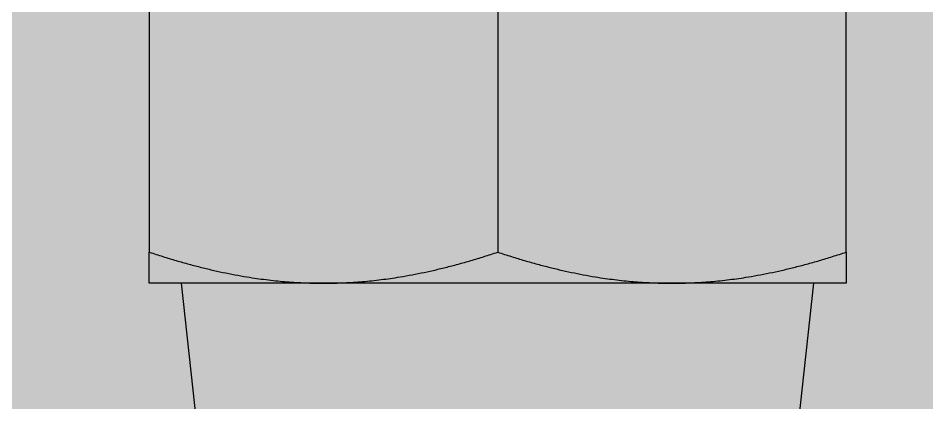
# Model space of a CAD drawing. Extents: x -18489 to 195597, y -1599 to 112111.
# Drawn here: x -16958.843 to -16955.326, y 2575.067 to 2576.556 of the extents above; entities that cross this region are included whole.
import ezdxf

# ---------------------------------------------------------------- set-up
doc = ezdxf.new("R2010")
doc.units = 0
doc.header["$LTSCALE"] = 100
for name, color, linetype in [('188K-SM-03-F10-MECH-EQ-Y2257103$0$0 Xref', 8, 'Continuous'), ('188K-SM-03-F10-MECH-EQ-Y2257103$0$M-EQU-FOUNDATION', 8, 'Continuous'), ('188K-SM-03-F10-MECH-EQ-Y2257103$0$Micron CUP L10 HVAC EQU$0$M-MECH-EQU', 136, 'Continuous'), ('188K-SM-03-F10-MECH-EQ-Y2257103$0$Micron CUP L10 HVAC EQU$0$M-PHASE1 AREA', 252, 'Continuous')]:
    doc.layers.add(name, color=color, linetype=linetype)
pattern_1 = [(50, (4473.52, 709.2), (54.6554, -4.78173), [5.715, -62.865]), (355, (4473.52, 709.2), (-10.57303, 57.31705), [4.572, -50.29218]), (100.45144, (4478.076, 708.8), (44.08237, 52.53533), [4.857, -53.42707]), (46.1842, (4473.52, 724.44), (81.32371, -12.6127), [8.5725, -94.2975]), (96.63556, (4480.3, 723.39), (71.22124, 74.22784), [7.2855, -80.14068]), (351.18415, (4473.52, 724.44), (71.22124, 74.22784), [6.858, -75.43792]), (21, (4481.14, 720.63), (45.48432, -30.67956), [5.715, -62.865]), (326, (4481.14, 720.63), (18.54061, 55.25639), [4.572, -50.292]), (71.45144, (4484.93, 718.07), (64.02493, 24.57683), [4.857, -53.42698]), (37.5, (4473.521, 709.2), (0.926581, 25.366512), [0, -49.6824, 0, -51.054, 0, -50.4825]), (7.5, (4473.52, 709.2), (20.0459, 30.054172), [0, -29.1084, 0, -48.5394, 0, -19.2405]), (327.5, (4456.529, 709.2), (40.677179, -1.718623), [0, -19.05, 0, -59.436, 0, -78.867]), (317.5, (4448.91, 709.2), (44.438754, 7.62795), [0, -24.765, 0, -39.4716, 0, -56.007])]

# ---------------------------------------------------------------- blocks, each defined once
blk = doc.blocks.new('188K-SM-03-F10-MECH-EQ-Y2257103$0$Micron CUP L10 HVAC EQU$0$A$C0c53ceb0')
at = {"layer": '188K-SM-03-F10-MECH-EQ-Y2257103$0$Micron CUP L10 HVAC EQU$0$M-PHASE1 AREA'}
for p, q in [((-8151.86417, 16591.80473), (-8151.86417, 16582.34008)), ((-8138.37782, 16591.80473), (-8138.37782, 16582.34008)), ((-8124.89148, 16582.34008), (-8124.89148, 16591.80473)), ((-8151.86417, 16581.13553), (-8151.86417, 16582.34008)), ((-8124.89148, 16582.34008), (-8124.89148, 16581.13553)), ((-8145.121, 16581.13553), (-8151.86417, 16581.13553)), ((-8147.31374, 16550.94863), (-8150.61543, 16581.13553)), ((-8131.63465, 16581.13553), (-8145.121, 16581.13553)), ((-8124.89148, 16581.13553), (-8131.63465, 16581.13553)), ((-8129.4419, 16550.94863), (-8126.14021, 16581.13553))]:
    blk.add_line(p, q, dxfattribs=at)
for points, weights in [([(-8151.86417, 16582.34008), (-8148.25051, 16581.13553), (-8145.121, 16581.13553)], [1.86040846171, 2.00431156861, 2.00431155703]), ([(-8145.121, 16581.13553), (-8141.99148, 16581.13553), (-8138.37782, 16582.34008)], [2.00431155703, 2.00431154546, 1.86040846171]), ([(-8138.37782, 16582.34008), (-8134.76417, 16581.13553), (-8131.63465, 16581.13553)], [1.86040846171, 2.00431155704, 2.00431155703]), ([(-8131.63465, 16581.13553), (-8128.50513, 16581.13553), (-8124.89148, 16582.34008)], [2.00431155703, 2.00431155703, 1.86040846171])]:
    blk.add_rational_spline(points, weights, degree=2, dxfattribs=at)
blk = doc.blocks.new('188K-SM-03-F10-MECH-EQ-Y2257103$0$Micron CUP L10 HVAC EQU')
at = {"layer": '188K-SM-03-F10-MECH-EQ-Y2257103$0$Micron CUP L10 HVAC EQU$0$M-MECH-EQU'}
blk.add_blockref('188K-SM-03-F10-MECH-EQ-Y2257103$0$Micron CUP L10 HVAC EQU$0$A$C0c53ceb0', (-206166.7, 2082.176), dxfattribs=at)
blk = doc.blocks.new('188K-SM-03-F10-MECH-EQ-Y2257103')
at = {"layer": '188K-SM-03-F10-MECH-EQ-Y2257103$0$M-EQU-FOUNDATION'}
h = blk.add_hatch(dxfattribs=at)
h.set_pattern_fill('AR-CONC', color=256, scale=0.3)
h.set_pattern_definition(pattern_1)
h.paths.add_polyline_path([(-17043.1486, 4192.4586), (-16393.1486, 4192.4586), (-16393.1486, 1372.4586), (-17043.1486, 1372.4586)], flags=16)
h.paths.add_polyline_path([(-17048.1486, 4197.4586), (-16388.1486, 4197.4586), (-16388.1486, 1367.4586), (-17048.1486, 1367.4586)])
h = blk.add_hatch(dxfattribs=at)
h.set_pattern_fill('AR-CONC', color=256, scale=0.3)
h.set_pattern_definition(pattern_1)
h.paths.add_polyline_path([(-17033.1486, 4182.4586), (-16403.1486, 4182.4586), (-16403.1486, 1382.4586), (-17033.1486, 1382.4586)])
at = {"layer": '188K-SM-03-F10-MECH-EQ-Y2257103$0$0 Xref', "xscale": 0.1, "yscale": 0.1, "zscale": 0.1}
blk.add_blockref('188K-SM-03-F10-MECH-EQ-Y2257103$0$Micron CUP L10 HVAC EQU', (4473.5214, 709.1992), dxfattribs=at)

msp = doc.modelspace()

# ---------------------------------------------------------------- block references
msp.add_blockref('188K-SM-03-F10-MECH-EQ-Y2257103', (0, 0))

doc.saveas('drawing.dxf')
